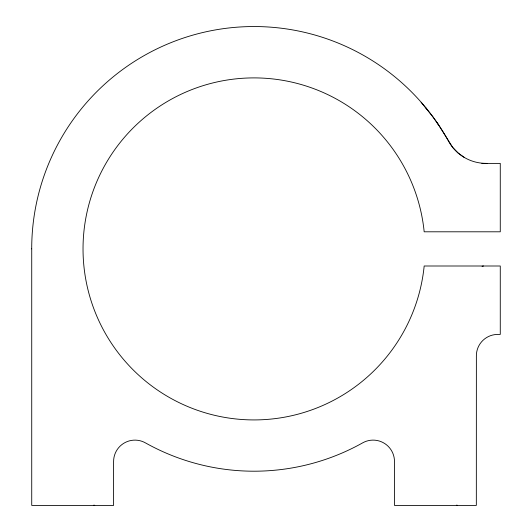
<?xml version="1.0" encoding="UTF-8"?>
<svg xmlns="http://www.w3.org/2000/svg" width="532" height="532" viewBox="0 0 532 532"><rect width="100%" height="100%" fill="white"/><g stroke="black" fill="none" stroke-linecap="round" stroke-linejoin="round"><path stroke-width="0.8" d="M31.727 248.896L31.727 505.4L113.602 505.4L113.602 461.577A21.353 21.353 0 0 1 145.868 443.123A222.329 222.329 0 0 0 362.684 442.843A21.353 21.353 0 0 1 394.478 461.47L394.458 505.4L476.333 505.4L476.373 356.247A21.373 21.373 0 0 1 494.74 334.635L500.273 334.395L500.273 266L424.177 266A170.998 170.998 0 0 1 83.89 266L83.697 263.985A170.998 170.998 0 0 1 237.937 78.656A170.998 170.998 0 0 1 424.177 231.799L500.273 231.799L500.273 163.391L481.959 163.391M483.475 266.007L482.052 266.273M485.902 163.391L486.301 163.391M482.205 163.391L486.973 163.391M464.27 157.425L458.079 152.983L452.779 147.517L438.321 124.548L432.682 116.575L421.138 102.297M425.7 107.683L426.75 108.92M436.666 122.207L438.408 124.681M31.707 248.87A222.329 222.329 0 0 1 448.536 141.166M486.075 163.384A42.893 42.893 0 0 1 448.523 141.199M93.851 505.114A22.371 0.492 8.2 0 1 94.743 505.38M456.582 505.107A22.371 0.492 8.2 0 1 457.467 505.38"/></g></svg>
